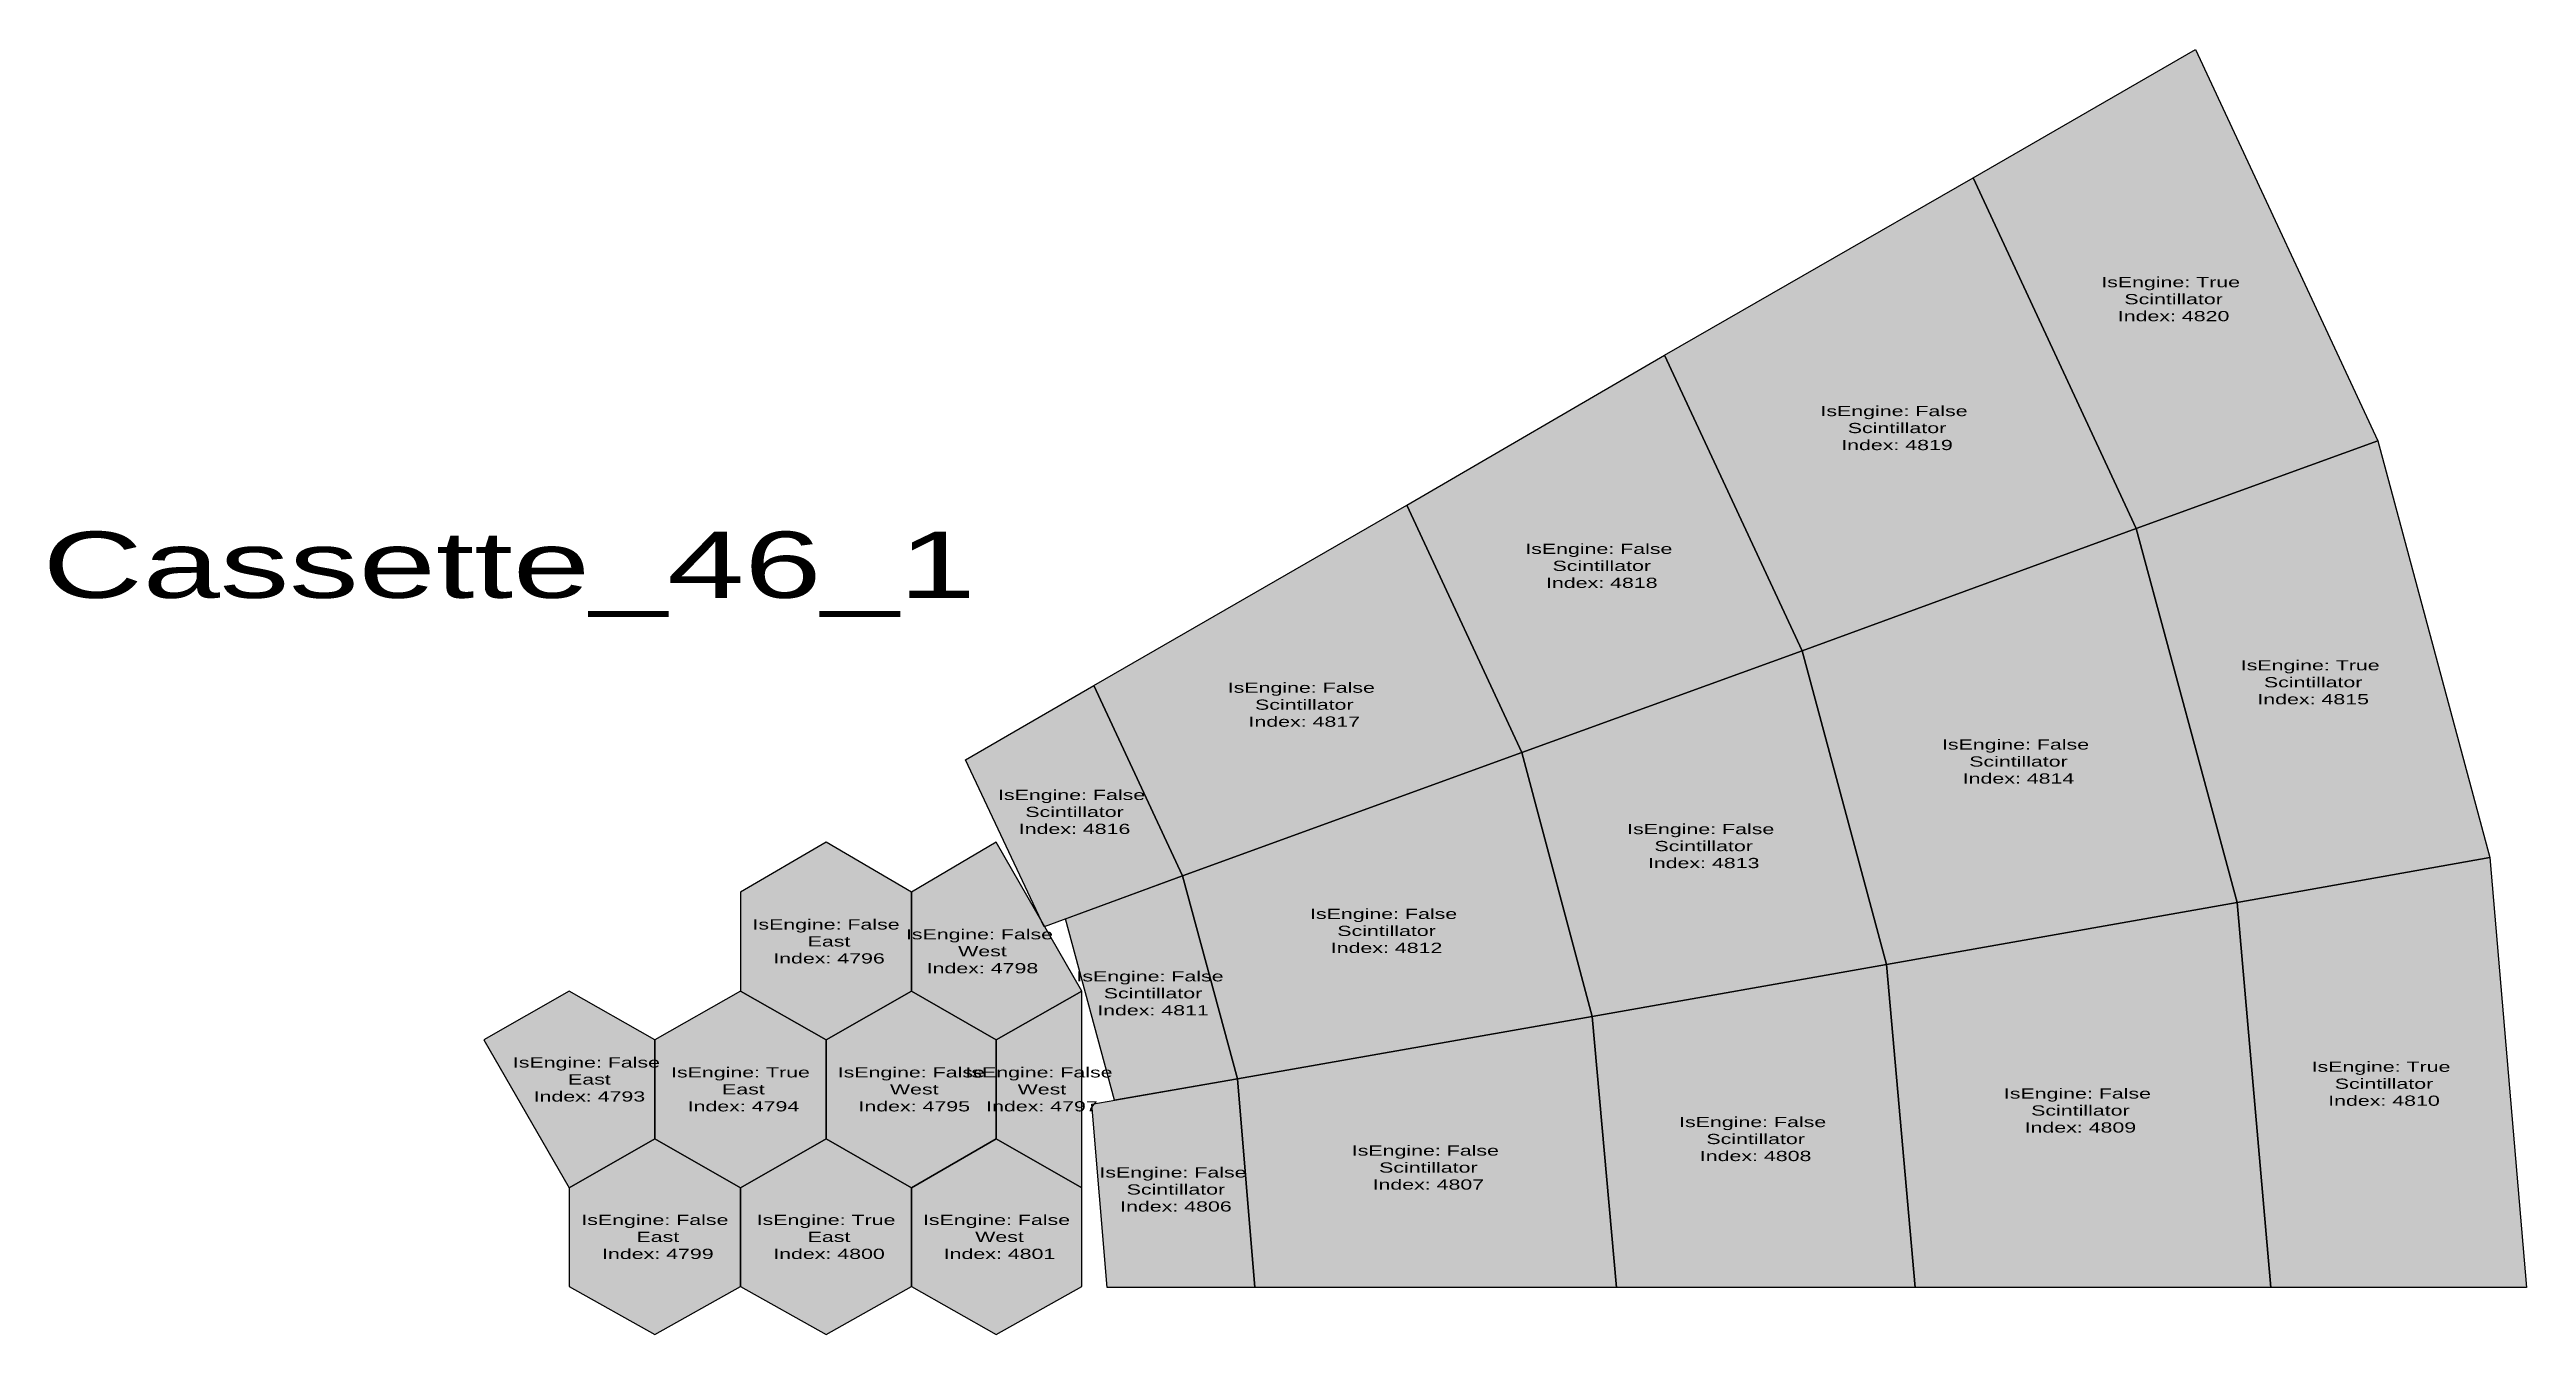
# Model space of a CAD drawing. Header units: metres. Extents: x -1 to 2430, y -46 to 1215.
import ezdxf

# ---------------------------------------------------------------- set-up
doc = ezdxf.new("R2010")
doc.units = ezdxf.units.M
doc.styles.add('BoldStyle', font='arial.ttf', dxfattribs={"width": 1.5})

msp = doc.modelspace()

# ---------------------------------------------------------------- hatches: boundary and pattern name
h = msp.add_hatch(color=152)
h.dxf.hatch_style = 1
h.paths.add_polyline_path([(2047, 745), (1887, 1089), (2105, 1215), (2284, 831)])
h = msp.add_hatch(color=152)
h.dxf.hatch_style = 1
h.paths.add_polyline_path([(1719, 625), (1584, 915), (1887, 1089), (2047, 745)])
h = msp.add_hatch(color=152)
h.dxf.hatch_style = 1
h.paths.add_polyline_path([(1444, 525), (1331, 768), (1584, 915), (1719, 625)])
h = msp.add_hatch(color=122)
h.dxf.hatch_style = 1
h.paths.add_polyline_path([(2146, 378), (2047, 745), (2284, 831), (2394, 422)])
h = msp.add_hatch(color=152)
h.dxf.hatch_style = 1
h.paths.add_polyline_path([(1111, 404), (1024, 591), (1331, 768), (1444, 525)])
h = msp.add_hatch(color=122)
h.dxf.hatch_style = 1
h.paths.add_polyline_path([(1802, 317), (1719, 625), (2047, 745), (2146, 378)])
h = msp.add_hatch(color=122)
h.dxf.hatch_style = 1
h.paths.add_polyline_path([(1513, 266), (1444, 525), (1719, 625), (1802, 317)])
h = msp.add_hatch(color=152)
h.dxf.hatch_style = 1
h.paths.add_polyline_path([(975, 354), (898, 518), (1024, 591), (1111, 404)])
h = msp.add_hatch(color=122)
h.dxf.hatch_style = 1
h.paths.add_polyline_path([(1165, 205), (1111, 404), (1444, 525), (1513, 266)])
h = msp.add_hatch(color=32)
h.dxf.hatch_style = 1
h.paths.add_polyline_path([(845, 291), (845, 388), (761, 437), (677, 388), (677, 291), (761, 243)])
h = msp.add_hatch(color=32)
h.dxf.hatch_style = 1
h.paths.add_polyline_path([(1012, 291), (928, 437), (845, 388), (845, 291), (928, 243)])
h = msp.add_hatch(color=82)
h.dxf.hatch_style = 1
h.paths.add_polyline_path([(2179, 0), (2146, 378), (2394, 422), (2430, 0)])
h = msp.add_hatch(color=122)
h.dxf.hatch_style = 1
h.paths.add_polyline_path([(1044, 184), (996, 362), (1111, 404), (1165, 205)])
h = msp.add_hatch(color=82)
h.dxf.hatch_style = 1
h.paths.add_polyline_path([(1830, 0), (1802, 317), (2146, 378), (2179, 0)])
h = msp.add_hatch(color=82)
h.dxf.hatch_style = 1
h.paths.add_polyline_path([(1537, 0), (1513, 266), (1802, 317), (1830, 0)])
h = msp.add_hatch(color=32)
h.dxf.hatch_style = 1
h.paths.add_polyline_path([(425, 243), (509, 98), (593, 146), (593, 243), (509, 291)])
h = msp.add_hatch(color=32)
h.dxf.hatch_style = 1
h.paths.add_polyline_path([(761, 146), (761, 243), (677, 291), (593, 243), (593, 146), (677, 98)])
h = msp.add_hatch(color=32)
h.dxf.hatch_style = 1
h.paths.add_polyline_path([(928, 146), (928, 243), (845, 291), (761, 243), (761, 146), (845, 98)])
h = msp.add_hatch(color=32)
h.dxf.hatch_style = 1
h.paths.add_polyline_path([(1012, 98), (1012, 291), (928, 243), (928, 146)])
h = msp.add_hatch(color=82)
h.dxf.hatch_style = 1
h.paths.add_polyline_path([(1182, 0), (1165, 205), (1513, 266), (1537, 0)])
h = msp.add_hatch(color=82)
h.dxf.hatch_style = 1
h.paths.add_polyline_path([(1037, 0), (1022, 180), (1165, 205), (1182, 0)])
h = msp.add_hatch(color=42)
h.dxf.hatch_style = 1
h.paths.add_polyline_path([(677, 1), (677, 98), (593, 146), (509, 98), (509, 1), (593, -46)])
h = msp.add_hatch(color=42)
h.dxf.hatch_style = 1
h.paths.add_polyline_path([(845, 1), (845, 98), (761, 146), (677, 98), (677, 1), (761, -46)])
h = msp.add_hatch(color=42)
h.dxf.hatch_style = 1
h.paths.add_polyline_path([(1012, 1), (1012, 98), (928, 146), (845, 98), (845, 1), (928, -46)])

# ---------------------------------------------------------------- linework, layer by layer
at = {"color": 250}
for points in [[(2047, 745), (1887, 1089), (2105, 1215), (2284, 831)], [(1719, 625), (1584, 915), (1887, 1089), (2047, 745)], [(1444, 525), (1331, 768), (1584, 915), (1719, 625)], [(2146, 378), (2047, 745), (2284, 831), (2394, 422)], [(1111, 404), (1024, 591), (1331, 768), (1444, 525)], [(1802, 317), (1719, 625), (2047, 745), (2146, 378)], [(1513, 266), (1444, 525), (1719, 625), (1802, 317)], [(975, 354), (898, 518), (1024, 591), (1111, 404)], [(1165, 205), (1111, 404), (1444, 525), (1513, 266)], [(845, 291), (845, 388), (761, 437), (677, 388), (677, 291), (761, 243)], [(1012, 291), (928, 437), (845, 388), (845, 291), (928, 243)], [(2179, 0), (2146, 378), (2394, 422), (2430, 0)], [(1044, 184), (996, 362), (1111, 404), (1165, 205)], [(1830, 0), (1802, 317), (2146, 378), (2179, 0)], [(1537, 0), (1513, 266), (1802, 317), (1830, 0)], [(425, 243), (509, 98), (593, 146), (593, 243), (509, 291)], [(761, 146), (761, 243), (677, 291), (593, 243), (593, 146), (677, 98)], [(928, 146), (928, 243), (845, 291), (761, 243), (761, 146), (845, 98)], [(1012, 98), (1012, 291), (928, 243), (928, 146)], [(1182, 0), (1165, 205), (1513, 266), (1537, 0)], [(1037, 0), (1022, 180), (1165, 205), (1182, 0)], [(677, 1), (677, 98), (593, 146), (509, 98), (509, 1), (593, -46)], [(845, 1), (845, 98), (761, 146), (677, 98), (677, 1), (761, -46)], [(1012, 1), (1012, 98), (928, 146), (845, 98), (845, 1), (928, -46)]]:
    msp.add_lwpolyline(points, close=True, dxfattribs=at)

# ---------------------------------------------------------------- texts
at = {"color": 0, "char_height": 10, "attachment_point": 5, "style": 'BoldStyle'}
for s, insert in [('IsEngine: True\\P Scintillator\\P Index: 4820', (2080.75, 970)), ('IsEngine: False\\P Scintillator\\P Index: 4819', (1809.25, 843.5)), ('IsEngine: False\\P Scintillator\\P Index: 4818', (1519.5, 708.25)), ('IsEngine: True\\P Scintillator\\P Index: 4815', (2217.75, 594)), ('IsEngine: False\\P Scintillator\\P Index: 4817', (1227.5, 572)), ('IsEngine: False\\P Scintillator\\P Index: 4814', (1928.5, 516.25)), ('IsEngine: False\\P Scintillator\\P Index: 4816', (1002, 466.75)), ('IsEngine: False\\P Scintillator\\P Index: 4813', (1619.5, 433.25)), ('IsEngine: False\\P Scintillator\\P Index: 4812', (1308.25, 350)), ('IsEngine: False\\P East\\P Index: 4796', (761, 339.67)), ('IsEngine: False\\P West\\P Index: 4798', (911.6, 330)), ('IsEngine: False\\P Scintillator\\P Index: 4811', (1079, 288.75)), ('IsEngine: False\\P East\\P Index: 4793', (525.8, 204.2)), ('IsEngine: True\\P Scintillator\\P Index: 4810', (2287.25, 200)), ('IsEngine: True\\P East\\P Index: 4794', (677, 194.5)), ('IsEngine: False\\P West\\P Index: 4795', (844.67, 194.5)), ('IsEngine: False\\P West\\P Index: 4797', (970, 194.5)), ('IsEngine: False\\P Scintillator\\P Index: 4809', (1989.25, 173.75)), ('IsEngine: False\\P Scintillator\\P Index: 4808', (1670.5, 145.75)), ('IsEngine: False\\P Scintillator\\P Index: 4807', (1349.25, 117.75)), ('IsEngine: False\\P Scintillator\\P Index: 4806', (1101.5, 96.25)), ('IsEngine: False\\P East\\P Index: 4799', (593, 49.67)), ('IsEngine: True\\P East\\P Index: 4800', (761, 49.67)), ('IsEngine: False\\P West\\P Index: 4801', (928.33, 49.67))]:
    msp.add_mtext(s, dxfattribs=dict(at, insert=insert))
at = {"color": 8, "insert": (450, 700), "char_height": 65, "attachment_point": 5, "style": 'BoldStyle'}
msp.add_mtext('Cassette_46_1', dxfattribs=at)

doc.saveas('drawing.dxf')
